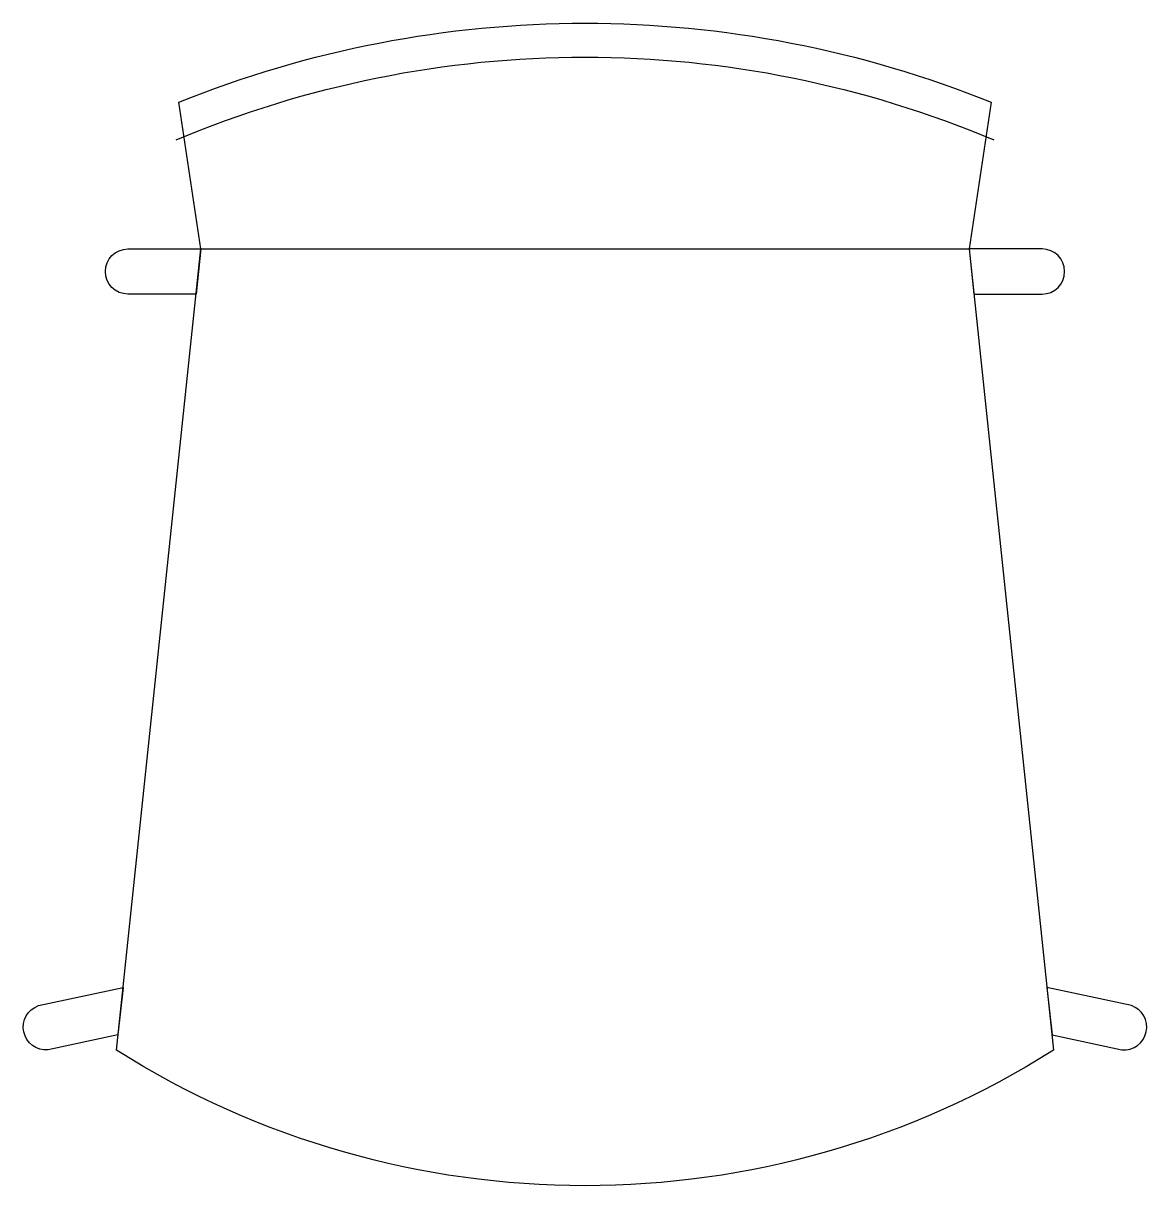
# Model space of a CAD drawing. Header units: millimetres. Extents: x -249 to 249, y -257 to 257.
import ezdxf

# ---------------------------------------------------------------- set-up
doc = ezdxf.new("R2010")
doc.units = ezdxf.units.MM
doc.header["$LTSCALE"] = 0.001

msp = doc.modelspace()

# ---------------------------------------------------------------- linework, layer by layer
msp.add_line((-170.2, 157.5), (170.2, 157.5))
for points in [[(-207.5, -197.5), (-170.2, 157.5), (-180, 222.5, -0.194426), (180, 222.5), (170.2, 157.5), (207.5, -197.5, -0.289158), (-207.5, -197.5)], [(-181.1, 205.8, -0.202546), (181.1, 205.8)], [(-172.3, 137.5), (-202.5, 137.5, -1), (-202.5, 157.5), (-170.2, 157.5), (-172.3, 137.5)], [(172.3, 137.5), (202.5, 137.5, 1), (202.5, 157.5), (170.2, 157.5), (172.3, 137.5)], [(-207, -190.6), (-237.9, -197.3, -0.883115), (-242.1, -177.7), (-204.6, -169.6), (-207, -190.6)], [(207, -190.6), (237.9, -197.3, 0.883115), (242.1, -177.7), (204.6, -169.6), (207, -190.6)]]:
    msp.add_lwpolyline(points, format="xyb")

doc.saveas('drawing.dxf')
